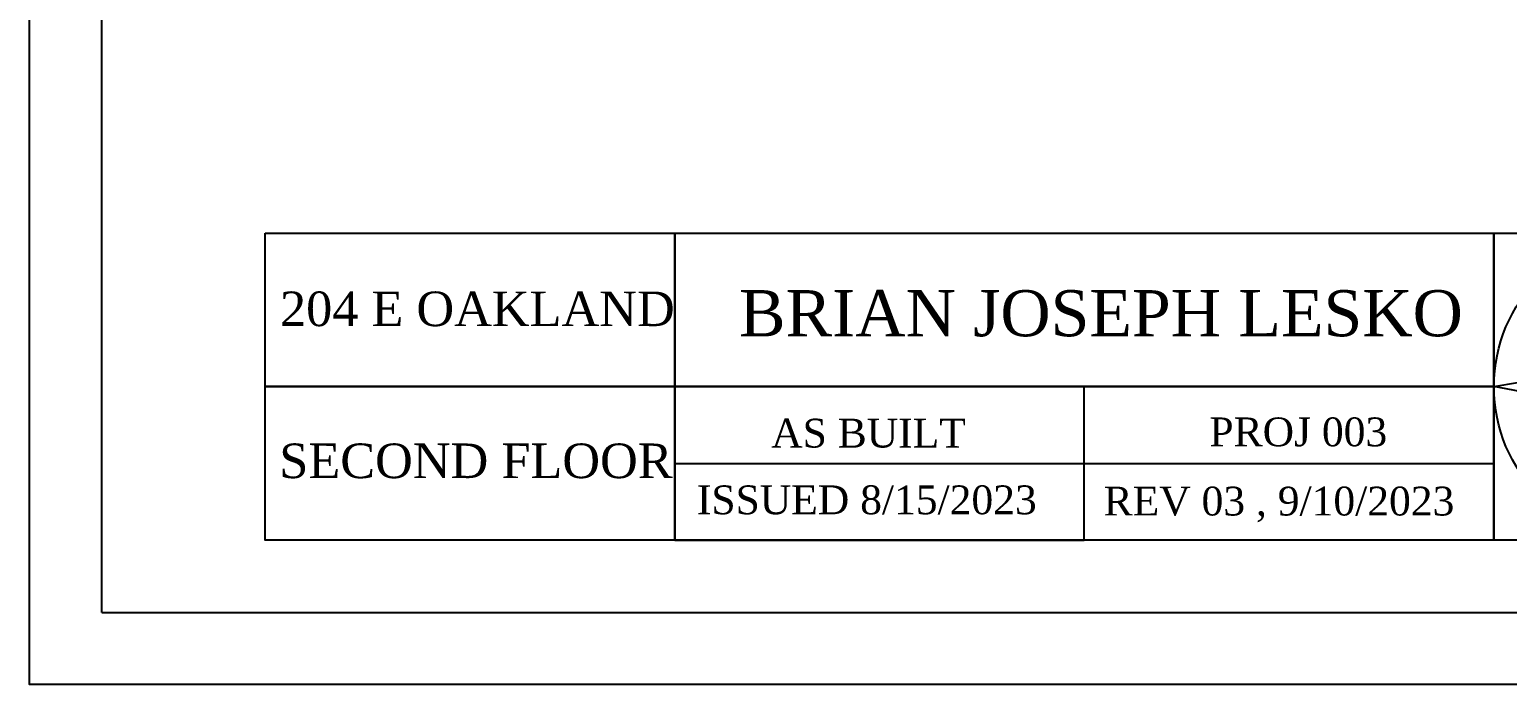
# Model space of a CAD drawing. Header units: millimetres. Extents: x 148 to 2418, y -847 to 707.
# Drawn here: x 922.3 to 1229.6, y 37.5 to 173.7 of the extents above; entities that cross this region are included whole.
import ezdxf

# ---------------------------------------------------------------- set-up
doc = ezdxf.new("R2010")
doc.units = ezdxf.units.MM
doc.layers.add('Title Blocks', color=250, linetype='Continuous')
doc.styles.get("Standard").update_dxf_attribs({"font": 'Arial.ttf'})

msp = doc.modelspace()

# ---------------------------------------------------------------- linework, layer by layer
at = {"layer": 'Title Blocks'}
for p, q in [((937.26, 52.468), (937.26, 692.113)), ((971.247, 131.365), (1141.637, 131.365)), ((971.247, 67.468), (971.247, 131.365)), ((1056.442, 131.365), (1141.637, 131.365)), ((1056.442, 67.468), (1056.442, 131.365)), ((1056.442, 131.365), (1226.832, 131.365)), ((1056.442, 67.468), (1056.442, 131.365)), ((1141.637, 131.365), (1226.832, 131.365)), ((1226.832, 131.365), (1226.832, 67.468)), ((1226.832, 131.365), (1226.832, 67.468)), ((1226.832, 131.365), (1290.722, 131.365)), ((1226.832, 99.417), (1253.874, 104.144)), ((1253.874, 94.337), (1226.832, 99.417)), ((1141.637, 67.468), (971.247, 67.468)), ((1141.637, 67.468), (1056.442, 67.468)), ((1226.832, 67.468), (1056.442, 67.468)), ((1226.832, 67.468), (1141.637, 67.468)), ((937.26, 52.468), (1431.53, 52.468))]:
    msp.add_line(p, q, dxfattribs=at)
for points in [[(922.26, 707.113), (1446.57, 707.113), (1446.57, 37.469), (922.26, 37.469)], [(971.247, 131.365), (1056.442, 131.365), (1056.442, 99.417), (971.247, 99.417)], [(971.247, 131.365), (1056.442, 131.365), (1056.442, 99.417), (971.247, 99.417)], [(1056.442, 131.365), (1226.832, 131.365), (1226.832, 99.417), (1056.442, 99.417)], [(1226.832, 131.365), (1290.722, 131.365), (1290.722, 67.468), (1226.832, 67.468)], [(971.247, 99.417), (1056.442, 99.417), (1056.442, 67.468), (971.247, 67.468)], [(1056.442, 99.417), (1226.832, 99.417), (1226.832, 67.468), (1056.442, 67.468)], [(1141.637, 99.417), (1056.442, 99.417), (1056.442, 67.468), (1141.637, 67.468)], [(1141.637, 99.417), (1226.832, 99.417), (1226.832, 67.468), (1141.637, 67.468)], [(1056.442, 83.443), (1226.832, 83.443), (1226.832, 67.468), (1056.442, 67.468)]]:
    msp.add_lwpolyline(points, close=True, dxfattribs=at)
msp.add_circle((1258.777, 99.417), 31.948, dxfattribs=at)

# ---------------------------------------------------------------- texts
at = {"layer": 'Title Blocks', "attachment_point": 1}
for s, width, insert, char_height in [('{\\fTimes New Roman|b0|i0|c0|p0;204 E OAKLAND}', 107.12008, (974.353, 119.199), 7.19458), ('{\\fTimes New Roman|b0|i0|c0|p0;BRIAN JOSEPH LESKO}', 150.57892, (1069.834, 119.494), 9.59278), ('{\\fTimes New Roman|b0|i0|c0|p0;AS BUILT}', 107.12008, (1076.506, 92.745), 5.99549), ('{\\fTimes New Roman|b0|i0|c0|p0;PROJ 003}', 107.12008, (1167.649, 93.006), 5.99549), ('{\\fTimes New Roman|b0|i0|c0|p0;SECOND FLOOR}', 107.12008, (974.2, 87.588), 7.19458), ('{\\fTimes New Roman|b0|i0|c0|p0;ISSUED 8/15/2023}', 107.12008, (1061.053, 78.869), 5.99549), ('{\\fTimes New Roman|b0|i0|c0|p0;REV 03 , 9/10/2023}', 107.12008, (1145.649, 78.609), 5.99549)]:
    msp.add_mtext_dynamic_manual_height_columns(s, width=width, gutter_width=7.494, heights=[0], dxfattribs=dict(at, insert=insert, char_height=char_height))

doc.saveas('drawing.dxf')
